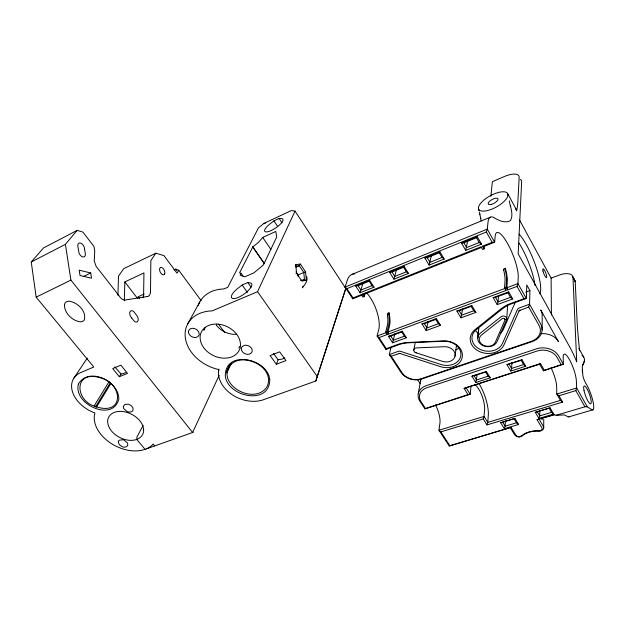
<?xml version="1.0" encoding="UTF-8"?>
<svg xmlns="http://www.w3.org/2000/svg" width="625" height="625" viewBox="0 0 625 625"><rect width="100%" height="100%" fill="white"/><g stroke="black" fill="none" stroke-linecap="round" stroke-linejoin="round"><path stroke-width="0.94" d="M173.984 269.945L175.734 269.133L178.781 270.305L176.992 273.211L163.984 255.625L155.828 253.211L150.844 260.648L150.5 292.133A9.336 5.445 64.3 0 1 147.758 296.445L126.586 299.766A8.289 4.992 63.8 0 1 118.82 295.469L96.109 266.305L94.266 261.062L94.734 251.148L93.969 246.438L82.875 232.086L77.109 230.383L43.477 247.969L31.25 262L36.172 297.148L93.789 367.016L80.914 372.461A28.617 19.766 29.1 0 0 72.516 391.906A28.617 19.766 29.1 0 0 93.625 412.492L94.961 412.984L94.758 413.664A33.383 22.82 27.1 0 0 109.383 442.25A33.383 22.82 27.1 0 0 145.055 449.336L193.352 432.227M543.711 428.023L543.75 419.375M507.961 195.25L507.961 195.133A16.484 6.383 -28.7 0 0 493.938 194.016A16.484 6.383 -28.7 0 0 478.445 207.57L478.422 208.234A16.484 6.383 -28.7 0 0 492.445 208.898A16.484 6.383 -28.7 0 0 507.852 195.844L507.961 195.133M542.195 418L542.188 419.766L541.195 418.102M542.117 330.039L542.195 318M366.328 292.586A24.398 9.656 68.6 0 1 378.734 329.672L377.117 336L379.016 337.586L387.219 334.547L385.68 332.18L387.438 324.938A22.945 8.859 68.5 0 0 387.438 315.555L387.672 313.328L389.016 312.812L388.789 315.039A22.969 8.828 68.5 0 1 388.805 324.43L387.055 331.672L388.594 334.039L506.023 290.492L504.539 287.906L505.031 280.703A24.508 6.469 68.2 0 0 503.891 271.109L503.805 268.875L505.336 268.289L505.43 270.523A24.531 6.43 68.2 0 1 506.578 280.117L506.109 287.328L507.586 289.914L517.047 286.406L517.938 283.602L518.234 277.305A26.375 6.617 68.2 0 0 507.594 243.539A26.375 6.617 68.2 0 0 495.172 236.172L494.633 242.18L483.5 246.625L482.633 246.141L492.18 242.32L494.633 242.18L487.281 229.117L487.992 222.367A40.82 10.242 68.1 0 1 494.477 217.875A162.938 37.961 65.5 0 0 510.383 220.609C513.945 214.781 510.211 207.086 509.305 200.836M539.773 410.609L539.727 415.883L538.914 418.445L553.695 414.055L550.078 407.859L535.273 412.312L538.914 418.445M142.914 297.781A9.297 5.484 64.2 0 0 143.594 295.289L143.945 272.922L124.82 281.938L124.32 300.75M584.453 359.555L584.414 360.68L584.453 359.555A15.906 8.875 -25.5 0 0 581.945 355.367M386.672 332.445L377.117 336L385.93 349.43L398.211 344.875A31.352 24.383 11.8 0 1 408.773 342.797L443.742 341.25A15.266 12.008 9.2 0 1 460.859 355.398A15.266 12.008 9.2 0 1 440.945 364.492L400.625 351.375A3.148 2.477 12.7 0 0 398.219 351.375L389.312 354.586L400.938 372.312A15.68 12.203 11.7 0 0 421.859 378.945L532.094 341.609A17.008 13.484 2.7 0 0 540.625 323.914L529.562 304.25L519.266 307.93A3.438 2.766 2.4 0 0 517.469 309.492L502.516 343.359A15.742 12.469 5.8 0 1 479.5 349.094A15.742 12.469 5.8 0 1 476.289 329.68L502.164 309.023A34.055 27 2.6 0 1 512.102 303.578L526.336 298.523L526.766 284.945L529.922 290.586L529.562 304.25L528.68 307.023L539.047 325.406A15.328 12.141 2.8 0 1 531.375 341.344L420.961 378.773A14.133 10.984 11.7 0 1 402.094 372.797L391.203 356.188L389.312 354.586L390.984 347.289M117.93 295.281L118.516 276.086L123.797 268.609L155.828 253.211M218.82 370.883L218.828 370.812A30.148 22.562 22.8 0 1 218.992 369.086M150.5 292.133L150.531 291.578M511.906 362.664L511.617 368.461L510.781 371.094L525.742 366.203L521.922 359.664L506.938 364.625L510.781 371.094M505.422 420.953L505.141 426.195L504.344 428.719L518.594 424.484L514.914 418.438L500.641 422.734L504.344 428.719M143.594 295.289L143.633 294.711M582.477 365.242A15.906 8.875 -25.5 0 0 584.438 360.445L584.469 359.984M506.781 318.836L507.617 305.086M507.586 289.914L506.906 287.703L507.312 281.406A26.219 6.875 68.2 0 0 505.336 268.289M498.578 295.484L498.086 301.867L497.219 304.617L512.742 298.953L508.703 291.867L493.148 297.609L497.219 304.617M477.102 375.125L475.812 382.523L490.219 377.812L486.352 371.438L471.914 376.219L475.812 382.523M477.703 338.242L478.75 328.078M477.812 337.281L478.758 328.047M388.727 314.328L388.789 313.758M387.375 314.844L387.438 314.273M490.859 196.219L492.391 181.68L503.938 176.688A17.539 6.586 -28.5 0 1 519.156 177.406L517.867 201.688A162.938 37.961 65.5 0 1 516.547 210.945L516.602 210.633A16.867 4.906 -20.9 0 0 516.297 209.508A15.914 4.664 -21.8 0 0 516.094 209.273M352.797 274.148A37.758 14.945 68.5 0 0 347.305 280.219L345.055 287.102L352.727 298.812L353.023 297.922L361.281 294.617L362.883 297.094L364.266 296.539L362.664 294.07L481.047 246.773L482.594 249.477L484.18 248.852L484.453 246.258M462.672 308.75L460.977 317.844L475.906 312.398L471.805 305.5L456.859 311.023L460.977 317.844M455.039 356.172L456.531 344.992M227.047 371.594C233.367 347.711 276.82 364.398 267.141 386.492C255 405.992 215.93 385.227 230.055 364.578M467.477 241.562L465.758 250.398L481.469 244.102L477.187 236.586L461.445 242.977L465.758 250.398M227.078 371.391L227.242 370.75L226.906 372.898L231.32 363.195M418.266 393.703L420.773 379.531A15.18 11.664 10.3 0 0 420.602 381.672M428.125 321.523L426.133 330.562L440.484 325.32L436.336 318.602L421.961 323.914L426.133 330.562M413.805 349.992L415.305 342.281M431.18 256.273L429.117 265.086L444.203 259.039L439.859 251.734L424.758 257.867L429.117 265.086M227 371.844L227.242 370.75M394.867 333.812L392.586 342.805L406.406 337.758L402.219 331.211L388.375 336.328L392.586 342.805M388.594 334.039L388.047 331.938L389.562 325.609A24.555 9.438 68.5 0 0 389.016 312.812M396.289 270.414L393.914 279.195L408.414 273.383L404.023 266.281L389.508 272.172L393.914 279.195M295.797 264.672L295.359 266.242L299.281 265.703L300.336 264.055L305.562 271.836L306.344 280.312L301.852 281.086L296.531 273.227L295.797 264.672L300.336 264.055M364.266 296.539L365.281 293.047M295.031 211.109L345.781 288.477L315.82 381L263.32 399.773A30.242 22.609 22.8 0 1 259.508 400.781A30.18 22.562 22.8 0 1 257.5 401.094A30.188 22.57 22.8 0 1 218.578 369.969L218.469 369.477A36.797 28 25.4 0 1 195.875 357.328A36.883 28.07 25.4 0 1 188.719 347.961A36.805 28.008 25.4 0 1 185.117 335.461A36.812 28.016 25.4 0 1 196.406 315.07L197.078 314.688A36.914 28.086 25.4 0 1 202.156 312.516L202.938 312.273A36.812 28.016 25.4 0 1 212.18 310.875L257.547 291.703L295.031 211.109L291.367 210.57L264.008 223.352L258.469 227.867L227.727 287.352L223.609 288.969A35.578 27.641 25.6 0 0 214.664 290.383L213.898 290.633A35.578 27.641 25.6 0 0 208.961 292.797L208.297 293.18A35.578 27.641 25.6 0 0 198.211 305.633M362.727 284.016L360.07 292.766L374.016 287.172L369.586 280.258L355.625 285.922L360.07 292.766M315.82 381L345.781 288.477M492.18 242.32L486.367 232.008L487.281 229.117L345.055 287.102L346.953 288.656L353.023 297.922M550.969 367.695A16.055 4 70 0 1 556.695 387.102L556.797 394.07L558.992 395.766L562.625 402.07L486.969 424.914L483.219 418.938L484.023 416.414L484.594 409.5A15.445 4.953 70.8 0 0 475.18 384.773M486.969 424.914L487.766 422.406L488.305 415.461A23.938 7.68 70.8 0 0 478.773 383.195M584.281 361.234L582.297 366.602L582.805 375.141A6.227 1.359 69.9 0 0 585.844 383.344A15.875 3.516 70.1 0 1 592.984 401.32A15.875 3.516 70.1 0 1 591.719 409.609L587.281 406.82L584.938 406.773L575.828 390.617L576.672 387.969L576.375 380.992A16.227 3.727 69.8 0 0 569.461 359.602A16.227 3.727 69.8 0 0 563.195 357.492L563.367 364.328L543.375 370.75L539.617 364.242L464.102 388.398L467.977 394.586L470.188 394.273L470.898 387.484A15.445 4.953 70.8 0 1 471.219 385.875M355.625 285.922L358.094 285.734L369.242 281.219L369.586 280.258M238.867 347.961L239.43 346.492M276.344 364.242L285.969 360.609L279.695 351.836L270.062 355.539L276.344 364.242L278.094 359.766L273.555 353.461M306.406 281.688L306.648 281.078M303.07 286.102L302.391 287.82C304.766 284.672 308.078 280.906 306.812 276.648M515.383 301.992L503.422 329.344A15.414 12.336 5.3 0 1 500.336 333.461M528.68 307.023L519.164 310.719L504.023 344.797A17.422 13.797 5.8 0 1 478.555 351.109A17.422 13.797 5.8 0 1 474.992 329.648L500.883 308.953A35.812 28.375 2.7 0 1 511.336 303.227L524 298.727L526.336 298.523L517.938 283.602L506.906 287.703M389.508 272.172L391.977 272L403.57 267.297L404.023 266.281M219.188 375.273L192.617 432.484L70.906 280.117L65.414 244.32L77.109 230.383M385.93 349.43L386.297 348.695L397.234 344.641A32.961 25.617 11.8 0 1 408.352 342.445L443.391 340.891A16.898 13.281 9.3 0 1 462.352 356.539A16.898 13.281 9.3 0 1 440.305 366.594L399.734 353.406L391.203 356.188M241.125 273.305L240.156 275.219L244.883 276.805L253.906 272.836L263.398 264.945L276.711 237L275.781 231.453L262.727 237.445L258.688 242.141L252.773 246.977L239.547 272.93L241.125 273.305L243.352 276.461M205.133 327.609L203.789 330.195L204.695 328.891M424.758 257.867L427.227 257.711L439.289 252.82L439.859 251.734M143.156 425.367L136.938 437L136.789 439.43L145.055 449.336M388.375 336.328L390.734 336.078L401.789 332L402.219 331.211M187.781 323.781L199.852 301.797M583.734 362.398L583.461 362.875M119.32 376.719L127.5 373.375L120.875 365.18L112.695 368.594L119.32 376.719L120.992 373.953L122.039 373.844A12.523 4.094 -38.2 0 0 125.648 372.594M461.445 242.977L463.922 242.836L476.484 237.734L477.187 236.586M95.469 406.961L110.234 382.859M96.078 406.742L96.703 406.711L110.844 383.562M108.992 381.758L94.203 405.789L96.703 406.711C75.312 402.68 72.578 370.07 99.344 377.531C123.492 382.859 124.727 416.492 95.828 406.641M241.945 346.844L241.539 347.594A4.047 3.094 23.7 0 0 241.305 348.578L241.672 350.609L242.992 352.398A4.453 3.398 23.6 0 0 244.18 353.297C246.539 354.836 250.641 354.891 251.969 351.984A4.055 3.094 23.5 0 0 252.211 351C252.367 347.766 249.102 345.398 246.109 345.227A4.445 3.398 23.6 0 0 244.688 345.297L242.313 346.422M421.961 323.914L424.32 323.68L435.805 319.445L436.336 318.602M73.734 378.367L87.25 358.133M456.859 311.023L459.219 310.797L471.156 306.391L471.805 305.5M493.148 297.609L495.508 297.398L507.93 292.82L508.703 291.867M543.375 370.75L561.164 364.617L563.367 364.328L558.625 355.906A16.797 12.961 2.6 0 0 536.281 348.906L426.211 385.688A15.484 11.766 10.6 0 0 419.891 401.219L424.891 408.836L467.977 394.586M471.914 376.219L485.687 372.109L486.352 371.438M506.938 364.625L521.148 360.383L521.922 359.664M519.047 310.914L519.711 310.242M539.617 364.242L540.453 363.531L544.211 370.07M242.164 284.992L237.055 288.984A12.242 4.156 -35.4 0 0 232.422 298.391A12.242 4.156 -35.4 0 0 246.25 292.391A12.242 4.156 -35.4 0 0 250.75 283.039L247.82 282.531L242.164 284.992L247.406 292.492M435.406 404.875A15.062 5.492 71.2 0 1 439.906 423.391L438.938 430.258L449.25 445.984L511.062 427.359L515.922 435.289A3.148 2.305 6.1 0 0 519.422 436.742L521.195 436.031A22.078 15.945 5.3 0 1 538.836 430.906L540.852 430.523A3.195 2.344 4.8 0 0 541.852 427.719L537.047 419.648L554.023 414.609L556.172 415.289L564.68 414.953L567.688 416.664A15.68 3.836 70.4 0 0 569.219 416.648M273.93 220.859L269.391 224.367A10.945 3.328 -34 0 0 265.688 231.891A10.945 3.328 -34 0 0 278.289 226.031A10.945 3.328 -34 0 0 281.883 218.562L279.094 218.453L273.93 220.859L277.727 226.531M295.992 273.633L296.531 273.227M519.164 310.719L519.953 310.133L519.312 310.531M500.641 422.734L514.914 418.438M449.25 445.984L511.062 427.359M535.273 412.312L550.078 407.859M31.25 262L65.414 244.32M284.82 357.836L282.453 359.016L278.094 359.766M36.172 297.148L70.906 280.117M83.742 276.383L90.703 272.977L91.547 278.234L80.008 275.469L79.172 270.148L90.703 272.977M147.352 296.555L147.758 296.445M144.117 294.039L138.031 296.82L139.523 298.758M295.992 267.117L299.281 265.703L303.805 272.422L304.469 279.75L306.344 280.312M298.211 276.703L298.055 274.875L305.562 271.836M302.82 280.445L304.469 279.75L300.586 280.414M490.367 217.188L351.898 274.43M346.953 288.656L486.367 232.008M374.016 287.172L372.055 285.609L360.914 290.094L358.094 285.734M408.414 273.383L406.359 271.812L394.773 276.469L391.977 272M444.203 259.039L442.047 257.453L429.992 262.305L427.227 257.711M481.469 244.102L479.211 242.508L466.656 247.555L463.922 242.836M352.727 298.812L362.344 294.977L361.281 294.617M481.922 247.258L363.719 294.422L362.664 294.07M385.68 332.18L387.055 331.672M504.539 287.906L506.109 287.328M388.047 331.938L505.344 288.289M551.414 315.078L551.109 278.102L559.297 275.086A14.578 7.008 -26.2 0 1 567.383 273.617L570.062 274.094A14.578 7.008 -26.2 0 1 572.906 276.93L575.234 281.75L576.977 318.969A429.469 68.148 71.8 0 0 579.625 350.766L579.523 350.148A16.43 10.406 -29.7 0 0 579.172 348.961M406.406 337.758L404.453 336.156L393.406 340.203L390.734 336.078M440.484 325.32L438.445 323.711L426.969 327.914L424.32 323.68M475.906 312.398L473.766 310.773L461.836 315.141L459.219 310.797M512.742 298.953L510.5 297.32L498.086 301.867L495.508 297.398M525.711 292.117L529.922 290.586M539.898 430.844L540.852 430.523M490.219 377.812L488.148 376.156L476.633 379.938L474.156 375.922M525.742 366.203L523.578 364.531L511.617 368.461L509.18 364.344M464.102 388.398L540.453 363.531M424.891 408.836L470.188 394.273L466.328 388.094M562.625 402.07L560.43 400.375L487.766 422.406L484.023 416.414L438.938 430.258L440.828 431.898L483.219 418.938M558.992 395.766L575.828 390.617M518.594 424.484L516.531 422.805L505.141 426.195L502.797 422.391M537.047 419.648L554.367 414.805M556.172 415.289L584.938 406.773M568.906 416.852L592.859 409.828M519.422 436.742L520.406 436.5M399.734 353.406L398.766 353.469L399.977 353.469M264.008 223.352L265.398 223.289M216.25 324.07C210.156 323.93 203.414 326.766 201.023 332.719A20.062 15.266 25.5 0 0 200.094 337.383C200.164 345.734 206.727 352.609 214.008 355.852A20.047 15.242 25.4 0 0 219.773 357.695C226.984 359.289 236.133 357.156 239.414 349.93A20.062 15.266 25.3 0 0 240.5 345.305C240.703 336.805 234.008 329.695 226.633 326.414A20.078 15.281 25.4 0 0 220.711 324.531L216.445 324.078M95.555 406.555L96.703 406.711M416.008 352.766L442.539 361.391A9.656 7.586 9.3 0 0 455.125 355.656A9.656 7.586 9.3 0 0 444.32 346.703L416.5 347.883A3.188 2.516 11.4 0 0 413.891 349.578A3.188 2.516 11.4 0 0 415.07 352.312L416.008 352.766L415.07 352.312M120.992 373.953L114.789 366.859M553.695 414.055L551.547 412.352L549.242 408.422M574.008 279.25L575.117 281.086M504.93 319.289L505.008 319.508A1.695 1.359 4 0 1 504.938 320.188L495.375 342.164A8.297 6.57 5.8 0 1 483.234 345.211A8.297 6.57 5.8 0 1 481.562 334.969L502.133 318.719A1.695 1.359 4 0 1 504.461 318.711L504.812 319.078M131.445 317.625L133.344 320.055A4.398 2.656 65.3 0 0 137.398 321.68L138.055 320.648A4.398 2.656 65.3 0 0 136.492 315.109L134.609 312.695A4.406 2.664 65.1 0 0 130.547 311.031L129.883 312.055A4.406 2.664 65.1 0 0 131.445 317.625L131.719 317.977M479.922 214.32L479.742 213.609L481.172 220.914M154.695 445.914L153.156 444.062L152.789 444.484A33.383 22.82 27.1 0 1 146.555 448.742M124.82 281.938L137.438 298.305M178.781 270.305L201.172 300.656M218.398 324.008L224.711 332.57M175.734 269.133L176.859 270.656M247.82 282.531L251.062 287.125M257.547 291.703L317.219 376.453M252.836 246.945L264.383 263.672L252.773 246.977M504.461 318.711L505.008 319.508L504.656 318.883M262.727 237.445L270.914 249.461M296.039 271.906L298.055 274.875M279.094 218.453L282.023 222.859M379.016 337.586L386.297 348.695M425.359 408.297L421.062 401.75A13.953 10.594 10.6 0 1 426.773 387.766L536.961 351.094A15.141 11.672 2.6 0 1 557.086 357.391L561.164 364.617M440.828 431.898L449.773 445.555M417.586 379.625L420.234 383.711M369.242 281.219L372.055 285.609M401.789 332L404.453 336.156M403.57 267.297L406.359 271.812M435.805 319.445L438.445 323.711M510.352 427.859L514.539 434.68A4.719 3.453 6 0 0 522.445 435.805A20.469 14.797 5.3 0 1 538.797 431.055A4.789 3.516 4.8 0 0 543.312 426.273L539.18 419.312M485.687 372.109L488.148 376.156M514.195 418.961L516.531 422.805M439.289 252.82L442.047 257.453M471.156 306.391L473.766 310.773M537.414 411.977L539.727 415.883L551.547 412.352L551.531 410.594M521.148 360.383L523.578 364.531M560.43 400.375L556.797 394.07L576.672 387.969L587.281 406.82M476.484 237.734L479.211 242.508M507.93 292.82L510.5 297.32M482.633 246.141L484.18 248.852M517.047 286.406L524 298.727M578.914 348.398L583.742 357.18M507.539 193.352L516.445 209.766M519.484 219.914L551.109 278.102M575.156 281.273L572.906 276.93L575.234 281.75M505.57 289.023L506.023 290.492M386.852 333.148L387.219 334.547M479.352 211.961L479.547 212.766M582.367 371.93L582.297 371.141M510.664 206.703L510.398 205.453M480.578 217.516L480.789 218.617M478.484 208.109L478.438 207.68M582.242 370.383L582.203 369.664M572.992 277.602L576.727 361.883A38.883 8.922 69.8 0 0 569.664 346.859L518.172 253.891L521.625 182.039A17.5 6.656 -28.4 0 0 520.289 179.461M505.273 269.219L505.297 269.797M503.734 269.805L503.758 270.383M459.125 347.82A14.953 11.891 8.9 0 1 455.789 349.961M540.875 333.75A16.445 12.82 2.1 0 1 558.367 341.523L540.742 309.969A16.648 13.328 2.2 0 1 542.062 317.25M515.5 208.883A15.914 4.664 -21.8 0 1 515.82 209.063M519.047 234.117A34.133 8.031 68.3 0 1 535.805 266.078A34.133 8.031 68.3 0 1 539.625 293.773M518.992 243.023A34.039 8.195 68.3 0 1 535.055 285.477M353.742 274.008A37.758 14.945 68.5 0 1 354.727 274.008M507.578 305.539A3.312 2.688 3.5 0 1 507.438 305.969M478.469 333.57A15.414 12.336 5.3 0 1 475.609 330.633M236.438 334.289A19.062 14.812 25.6 0 1 216.258 325.055M143.641 429.719L143.633 429.859A18.195 12.438 27 0 1 143 433.734C140.391 440.094 132.258 441.266 126.289 439.836A18.188 12.422 27 0 1 121.094 438.141C114.648 435.227 108.391 429.609 107.664 422.195A18.195 12.43 27.1 0 1 108.172 418.289C110.555 411.758 118.852 410.43 124.891 411.859A18.203 12.445 27.1 0 1 130.203 413.594C136.695 416.531 143.016 422.234 143.641 429.719M269.773 379.586C269.797 405.758 227.859 397.023 225.312 376.18C224.742 349.195 267.633 358.211 269.773 379.586M188.414 331.711C188.422 334.914 191.609 337.289 194.617 337.477A4.445 3.367 27.1 0 0 196.008 337.406L197.867 336.633L199.008 335.094A4.047 3.062 27.1 0 0 199.203 334.094L198.773 332.047L197.406 330.234A4.461 3.375 27.2 0 0 196.203 329.328C193.914 327.773 189.734 327.742 188.602 330.719A4.055 3.07 27.3 0 0 188.414 331.711M84.492 248.75L85.273 253.391A4.609 2.836 60.7 0 1 85.148 255.734L84.383 256.703A4.617 2.836 60.7 0 1 80.797 255.75A4.617 2.836 60.7 0 1 78.68 251.203L77.906 246.531A4.609 2.82 60.5 0 1 78.047 244.195L78.82 243.242A4.609 2.82 60.5 0 1 82.391 244.234A4.609 2.82 60.5 0 1 84.492 248.75M118.305 441.82L119.25 444.609L121.992 446.617A3.617 2.43 26.6 0 0 123.094 446.977C125.172 447.75 128.477 446.461 127.719 443.82A3.977 2.68 26.6 0 0 127.305 442.797L124.102 440.117A3.609 2.438 26.7 0 0 123 439.75L119.344 440.195A3.969 2.672 26.7 0 0 118.68 440.859L118.305 441.82M123.328 406.492L123.406 407.672A4.109 2.852 27.5 0 0 123.836 408.75L127.125 411.547A3.727 2.586 27.5 0 0 128.258 411.914L130.391 412.047L132.031 411.414A4.094 2.844 27.4 0 0 132.727 410.703C134.156 408.219 131.602 405.445 129.336 404.594A3.742 2.594 27.5 0 0 128.195 404.227L125.023 404.391L123.328 406.492M64.469 304.555C64.188 313.008 72.109 320.719 80.227 321.836A6.773 4.875 32.8 0 0 84.281 319.977C86.875 311.164 77.383 302.266 69.078 301.18A6.82 4.914 33.5 0 0 65.031 303.109L64.469 304.555M78.453 383.891C72.719 404.07 113.023 422.773 118.852 398.969C118.789 380.914 88.875 366.609 78.453 383.891M582.578 364.93L582.445 365.461L582.578 364.93M506.602 319.734L497.016 341.695A9.938 7.875 5.8 0 1 482.469 345.336A9.938 7.875 5.8 0 1 480.461 333.062L500.984 316.797A3.391 2.719 4 0 1 505.188 316.492A3.391 2.719 4 0 1 506.602 319.734M164.633 273.938L164.352 274.367A3.984 2.227 64.1 0 1 159.867 271.258A3.984 2.227 64.1 0 1 162.109 267.703A3.984 2.227 64.1 0 1 164.633 273.938M479.016 210.531L478.867 209.906L479.016 210.531M584.039 390.664A9.523 2.109 70.1 0 0 590.594 403.852A9.523 2.109 70.1 0 0 587.711 390.102A9.523 2.109 70.1 0 0 584.039 390.664M491.516 204.359A5.492 2.125 -28.7 0 0 497.93 198.789A5.492 2.125 -28.7 0 0 489.852 201.07A5.492 2.125 -28.7 0 0 491.516 204.359M542.992 271.055A4.711 1.047 68.5 0 0 546.414 277.664A4.711 1.047 68.5 0 0 544.938 271.07A4.711 1.047 68.5 0 0 542.992 271.055"/></g></svg>
